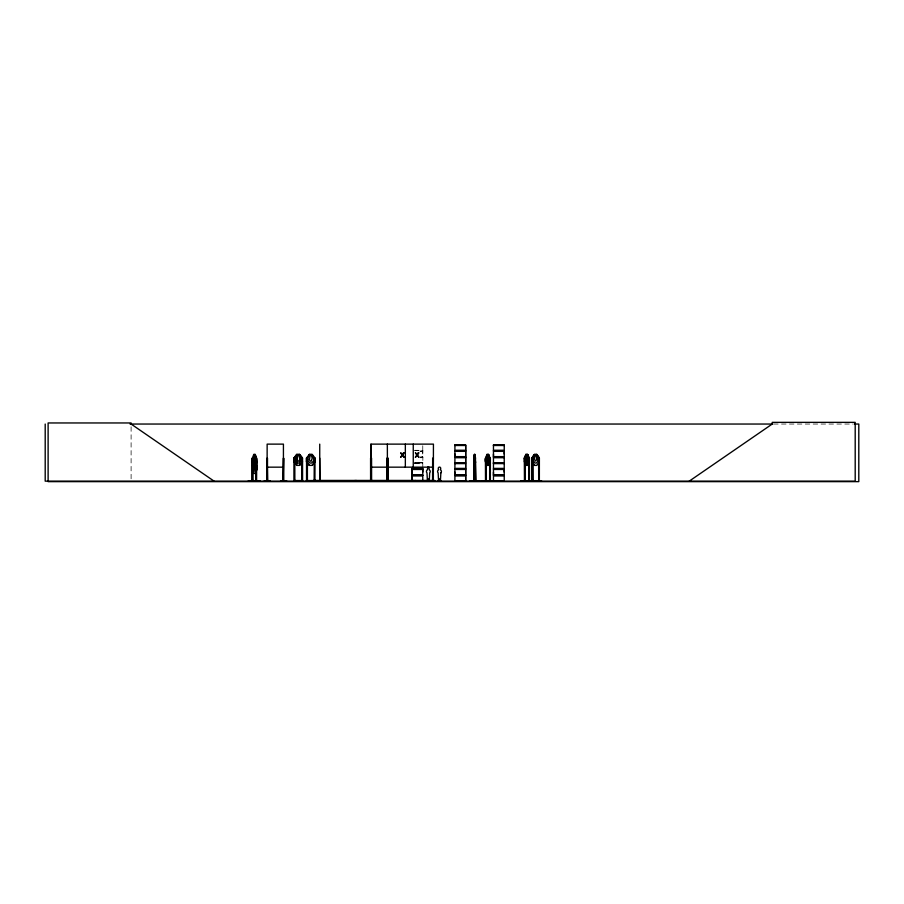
<?xml version="1.0" encoding="UTF-8"?>
<svg xmlns="http://www.w3.org/2000/svg" width="904" height="904" viewBox="0 0 904 904"><rect width="100%" height="100%" fill="white"/><g stroke="black" fill="none" stroke-linecap="round" stroke-linejoin="round"><path stroke-width="0.68" stroke-dasharray="4.52 3.39" d="M422.767 453.989L422.778 450.339L414.699 450.282M422.767 468.396L422.891 457.085L420.077 456.633M414.687 463.085L422.902 462.927L414.687 463.266M422.869 450.983L420.123 450.972M422.869 457.334L420.123 457.334M416.552 463.605L418.224 463.605M773.609 424.044L853.218 424.044M414.665 450.644L422.891 450.723M420.077 451.345L422.778 451.345L422.767 456.667M420.123 457.006L422.835 456.949M420.077 457.706L422.778 457.706M422.767 462.667L414.699 462.667L422.812 462.814M414.699 463.605L422.767 463.605M422.767 450.282L422.778 445.175M131.103 426.824L131.103 479.764"/><path stroke-width="1.36" d="M412.009 474.758L412.009 469.458L422.778 469.458L422.767 474.758L411.998 474.758L411.998 469.458M422.767 472.114L422.767 469.458M454.904 474.758L454.904 469.458L465.684 469.458L465.684 474.758L454.904 474.758L454.915 472.114M454.904 456.633L454.904 451.345L465.684 451.345L465.684 456.633L454.904 456.633L454.915 453.989M465.673 469.458L465.673 474.758M465.673 451.345L465.673 456.633M493.46 474.758L493.46 469.458L504.24 469.458L504.229 474.758L493.46 474.758L493.471 472.114M493.46 456.633L493.46 451.345L504.24 451.345L504.229 456.633L493.46 456.633L493.471 453.989M504.229 472.114L504.229 469.458M504.229 453.989L504.229 451.345M324.197 480.713L315.564 481.041L315.417 480.442M366.414 480.713L375.058 480.691M474.86 465.39L475.549 461.741L474.962 465.39L474.261 465.39L474.114 457.842M253.685 466.046L254.374 463.311L253.628 460.543L254.634 462.746L255.538 460.509L254.86 463.289L255.719 466.136L254.612 463.82L253.696 465.888M485.979 481.154L485.81 457.797L485.81 481.154M489.708 457.932L489.652 481.154M524.942 481.154L524.874 457.842M475.301 458.012L475.843 481.154L475.301 480.318M532.648 457.932L532.705 481.154M539.36 481.154L539.383 458.091L538.581 457.797M294.817 457.955L294.851 481.154M301.789 457.932L302.444 458.125L299.608 454.531L296.772 454.531L293.936 458.125L293.924 481.154M307.405 457.989L307.416 481.154M314.287 458.079L314.14 481.154M538.682 457.932L538.852 481.154M469.673 480.725L479.934 480.725M454.814 481.064L465.684 480.928L465.684 475.82L454.904 475.82L454.904 480.928M504.251 463.085L493.347 462.927L504.251 462.814M254.239 455.006L255.256 458.125L254.792 461.142L253.877 459.729L254.329 455.006M254.521 463.051L254.521 469.199M488.544 454.429L490.149 458.125L490.205 461.741L488.623 465.39L486.951 465.39L488.544 454.429L486.951 454.429M263.991 481.143L270.239 480.691M473.685 458.125L474.351 454.429L474.962 454.429M260.273 481.086L248.453 480.691L260.228 481.154M255.775 481.143L256.623 480.318M255.979 481.086L255.9 470.317M486.205 458.125L486.973 454.531L488.601 454.531L489.29 460.859L488.273 463.029L487.233 463.029L486.205 460.859L486.205 458.125C483.403 458.43 486.499 464.023 487.03 465.39M527.552 454.531L528.343 460.859L527.292 463.029L526.23 463.029L525.167 460.859L525.167 458.125L525.958 454.531L527.631 454.531C529.608 457.966 530.004 462.159 527.574 465.39L525.936 454.429L527.653 454.429M493.46 480.928L493.46 475.82L504.24 475.82L504.24 480.928L481.934 481.041L493.923 480.679M520.919 480.725L541.665 481.086M254.984 469.199L254.984 463.051M536.84 454.531L534.343 454.531L533.111 458.125L533.111 460.859L534.761 463.029L536.388 463.029L538.016 460.859L536.795 454.531M529.405 481.097L529.439 458.125L528.716 458.079M253.934 458.091L252.487 461.774L253.877 465.3M253.956 458.181L252.363 461.741L253.854 465.39L255.278 465.39L256.634 461.707L255.357 458.091L253.854 458.091M254.047 462.486L252.6 466.17L254.069 462.588L253.369 468.916L254.306 471.086L255.222 471.086L256.137 468.916L255.448 462.588L256.747 466.17L256.792 469.797L255.391 473.447M255.177 465.3L256.77 461.741M255.278 469.052C257.764 464.611 257.391 458.949 255.199 454.429L253.764 454.429L252.408 458.125L252.419 481.154M296.772 454.531L295.359 458.125L295.359 460.859L297.258 463.029L299.145 463.029L301.021 460.859L301.021 458.125L299.608 454.531M293.856 481.041L294.851 480.318M487.03 454.429L485.425 458.125L485.516 481.154M488.544 465.39L490.205 461.741M526.038 465.3L524.456 461.707L524.32 458.091L525.936 454.429M525.134 458.125L524.376 458.125L526.015 454.429M299.619 459.729L298.648 461.142L297.71 461.142L296.783 459.729L297.71 455.006L298.648 455.006L299.619 458.125M534.388 454.531L531.88 458.125L532.784 458.125L532.863 481.154M302.58 480.679L302.535 458.091L299.653 454.429L296.727 454.429L293.845 458.091L293.845 461.741L296.727 465.39L299.653 465.39L302.535 461.741M312.196 465.3L315.033 461.707M427.117 480.702C424.541 481.165 432.191 481.177 429.558 480.702M429.773 481.007L428.993 481.131L429.965 481.154M440.711 480.702C443.231 481.131 435.728 481.131 438.282 480.702M437.898 481.143L438.621 481.007M427.852 466.95L427.377 469.865A1.921 1.921 0 0 0 426.982 472.882L427.377 480.284L429.298 480.284L429.694 472.882A1.921 1.921 0 0 0 429.298 469.865L428.812 466.95M689.232 481.154L772.219 424.044L772.219 422.36L855.195 422.36L855.195 481.154L45.2 481.154L45.2 424.044M427.05 481.143L427.615 481.143M411.998 480.928L411.998 475.82L422.778 475.82L422.778 480.928L411.975 481.143M538.603 458.079L538.682 481.154M294.704 458.079L293.981 458.125M130.04 424.044L772.649 424.044M854.562 424.044L858.8 424.044L858.8 481.64L48.115 481.64L48.115 422.959L131.103 422.959L131.103 424.044L214.078 481.154M454.893 444.96L465.684 444.96M493.448 444.96L504.251 444.96M454.893 445.152L465.684 445.152L465.684 450.282L454.904 450.282L454.904 445.175M493.448 445.152L504.251 445.163L504.229 450.282L493.46 450.282L493.46 445.175M454.915 445.491L465.673 445.491L465.673 450.282M493.471 445.491L504.229 445.491M454.825 450.644L465.752 450.644M493.381 450.644L504.308 450.644M454.825 450.972L465.752 450.972M493.381 450.972L504.308 450.972M536.829 454.429L539.383 458.091L536.886 454.429L534.298 454.429L531.801 458.091L531.959 481.154L532.106 458.125M475.346 481.154L474.86 454.531L474.272 454.531L473.978 458.125L474.137 481.154M474.747 455.006L474.464 461.142L474.656 455.006M527.088 455.006L526.49 455.006L525.97 458.125L526.49 461.142L527.552 459.729L527.021 455.006M536.015 455.006L535.145 455.006L534.354 458.125L535.145 461.142L536.795 459.729L535.959 455.006M454.825 457.006L465.752 457.006M493.381 457.006L504.308 457.006M454.825 457.334L465.752 457.334M493.381 457.334L504.308 457.334M465.684 457.706L454.904 457.706L454.904 462.803L465.673 462.667L465.684 457.706L465.673 462.667L454.802 462.95L465.684 463.085M252.826 457.797L252.724 481.086M256.227 457.797L256.171 464.893M524.761 457.797L524.783 481.154M528.67 457.797L528.704 481.154M301.631 458.079L301.755 481.154M307.247 458.079L306.546 458.125L306.546 481.154L306.456 480.318L307.416 480.318M475.459 458.091L475.64 481.154M489.652 458.079L490.375 458.125L490.363 481.154M490.126 458.091L490.036 481.154M524.32 458.091L524.456 481.154L524.399 480.318M252.86 458.125L252.159 458.125L252.114 481.154M255.335 458.181L253.877 458.181L253.176 461.774L254.103 466.69L255.03 466.69L255.945 464.52L255.256 458.181M255.945 458.125L255.945 460.859L255.03 463.029L254.103 463.029L253.176 460.859L253.877 454.531L255.256 454.531L255.945 458.125L256.679 458.091L256.589 481.154M267.143 458.125L267.663 481.154M314.196 458.125L315.01 458.125L314.92 481.154M319.722 458.125L320.027 481.154L320.129 480.318M433.434 458.125L432.654 458.125L432.564 481.154M473.662 461.741L474.351 465.39M524.456 461.707L526.015 465.39M539.247 461.707L536.829 465.39L534.298 465.39L531.801 461.741L534.343 465.39M253.956 462.486L255.47 462.486M454.893 463.3L465.684 463.277L465.684 468.396L454.904 468.396L454.904 463.3M493.448 463.266L504.251 463.3L504.229 468.396L493.46 468.396L493.46 463.3M454.915 463.605L465.673 463.605L465.673 468.396M493.471 463.605L504.229 463.605M252.442 465.402L253.934 469.052M525.936 465.39L527.653 465.39M267.143 467.165L283.427 467.165M371.058 467.165L433.434 467.165M411.998 468.396L422.778 468.396M411.93 468.769L422.857 468.769M454.825 468.769L465.752 468.769M493.381 468.769L504.308 468.769M253.877 468.961L255.335 468.961M253.854 469.052L255.357 469.052M411.93 469.097L422.857 469.097M454.825 469.097L465.752 469.097M493.381 469.097L504.308 469.097M252.6 469.764L254.047 473.447M256.747 469.764L256.883 466.136L255.391 462.486M253.956 473.447L255.47 473.447M411.93 475.12L422.857 475.12M454.825 475.12L465.752 475.12M493.381 475.12L504.308 475.12M411.93 475.447L422.857 475.447M454.825 475.447L465.752 475.447M493.381 475.447L504.308 475.447M252.08 480.318L252.871 480.318M267.087 480.318L267.686 480.318M283.099 480.318L283.698 480.318M302.535 480.318L301.574 480.318L301.574 481.154M474.306 480.318L473.719 481.154M485.437 480.318L486.262 480.318M489.629 480.318L490.454 480.318M524.376 480.318L525.213 480.318M528.682 480.318L529.518 480.318M531.88 480.318L532.863 480.318M280.545 480.725L286.636 480.725M294.851 480.555L301.574 480.555M307.416 480.555L314.14 480.555M384.46 480.725L390.528 481.154M427.716 480.544L428.948 480.544M438.869 480.544L440.112 480.544M248.442 480.725L260.262 480.725M422.767 480.781L412.009 480.781L412.009 475.82M426.891 480.702L429.773 480.702M438.056 480.702L440.937 480.702M454.915 480.781L465.673 480.781L465.673 475.82M481.934 480.725L504.229 480.781M433.558 481.041L433.524 480.318M315.225 481.097L315.101 480.318M306.524 461.707L309.36 465.3M527.574 454.429L529.224 458.125L529.19 481.154M485.425 461.707L486.951 465.39M255.278 458.091L256.634 461.774M473.978 460.859L474.758 463.029L475.267 457.819M474.86 454.429L475.538 458.125M474.86 454.531L475.142 458.125M539.507 481.154L539.507 480.318L538.524 480.318L538.524 481.154M539.247 458.125L539.179 481.154M532.501 480.318L532.524 481.154M532.23 480.318L532.207 481.154M529.009 463.537L529.009 481.154L528.953 480.318M525.134 462.181L525.19 481.154M490.171 480.318L490.171 481.154M489.957 458.125L489.9 481.154M486.228 480.318L486.228 481.154L486.182 462.181M474.238 463.537L474.261 481.154M473.82 457.819L473.967 481.154M439.932 480.702L439.932 479.018L439.061 479.018L439.061 480.702M434.745 481.154L434.745 480.442L313.733 480.442L313.733 481.154M433.344 481.154L433.434 444.124L371.058 444.124L370.979 481.154L370.889 444.124M433.219 480.442L433.219 481.154M432.745 480.318L432.745 481.154M428.778 480.702L428.778 479.018L427.897 479.018L427.897 480.702M415.264 480.442L415.264 481.154M413.738 480.442L413.738 481.154M413.252 444.124L413.252 467.165M405.342 444.124L405.342 467.165M388.223 481.154L388.132 458.125L387.07 458.125L387.036 481.154M388.042 480.318L388.042 481.154M387.556 458.125L387.59 481.154M387.353 444.124L387.443 481.154M387.285 458.125L387.296 481.154M371.578 481.154L371.544 458.125L370.583 458.125L370.595 481.154M371.341 458.125L371.341 481.154M371.273 458.125L371.239 481.154M370.538 480.318L370.504 481.154M356.142 480.442L356.142 481.154M355.102 480.442L355.102 481.154M319.733 444.124L319.722 481.154M319.643 480.318L319.688 481.154M314.321 480.318L314.321 481.154M307.236 480.318L307.236 481.154M302.354 480.318L302.354 481.154M299.653 454.429L299.653 465.39M296.727 454.429L296.727 465.39M294.67 480.318L294.67 481.154M283.675 481.154L283.641 458.125L283.121 481.154M283.427 481.154L283.427 444.124L267.143 444.124L267.109 481.154M283.359 458.125L283.325 481.154M256.284 458.125L256.329 481.154M256.171 470.317L256.126 481.154M252.487 458.125L252.578 481.154M440.858 472.882L440.451 480.284L438.53 480.284L438.135 472.882A1.921 1.921 0 0 1 438.53 469.865C436.79 466.08 442.203 466.08 440.451 469.865A1.921 1.921 0 0 1 440.858 472.882M254.329 458.656L253.877 463.379L254.792 464.803L255.256 461.774L254.329 458.656M487.482 455.006L486.985 459.729L488.002 461.142L488.522 458.125L487.482 455.006M310.287 455.006L309.371 459.729L310.287 461.142L311.236 461.142L312.196 458.125L311.236 455.006L310.287 455.006M309.36 454.531L307.936 458.125L307.936 460.859L309.846 463.029L311.733 463.029L313.598 460.859L313.598 458.125L312.196 454.531L309.36 454.531M403.523 452.78L402.416 454.576L400.641 452.78L402.043 455.062L400.596 457.345L402.382 455.514L404.19 457.345L402.755 455.028L404.19 452.78L403.523 452.78M418.281 452.78L417.185 454.576L415.399 452.78L416.8 455.062L415.354 457.345L417.139 455.514L418.947 457.345L417.512 455.028L418.947 452.78L418.281 452.78M309.315 454.429L306.433 458.091L306.433 461.741L309.315 465.39L312.242 465.39L315.123 461.741L315.123 458.091L312.242 454.429L309.315 454.429M440.372 480.905L440.372 480.905M504.24 457.706L493.46 457.706L493.46 462.803L504.229 462.667L504.24 457.706M267.448 481.154L267.414 458.125L267.313 481.154"/></g></svg>
